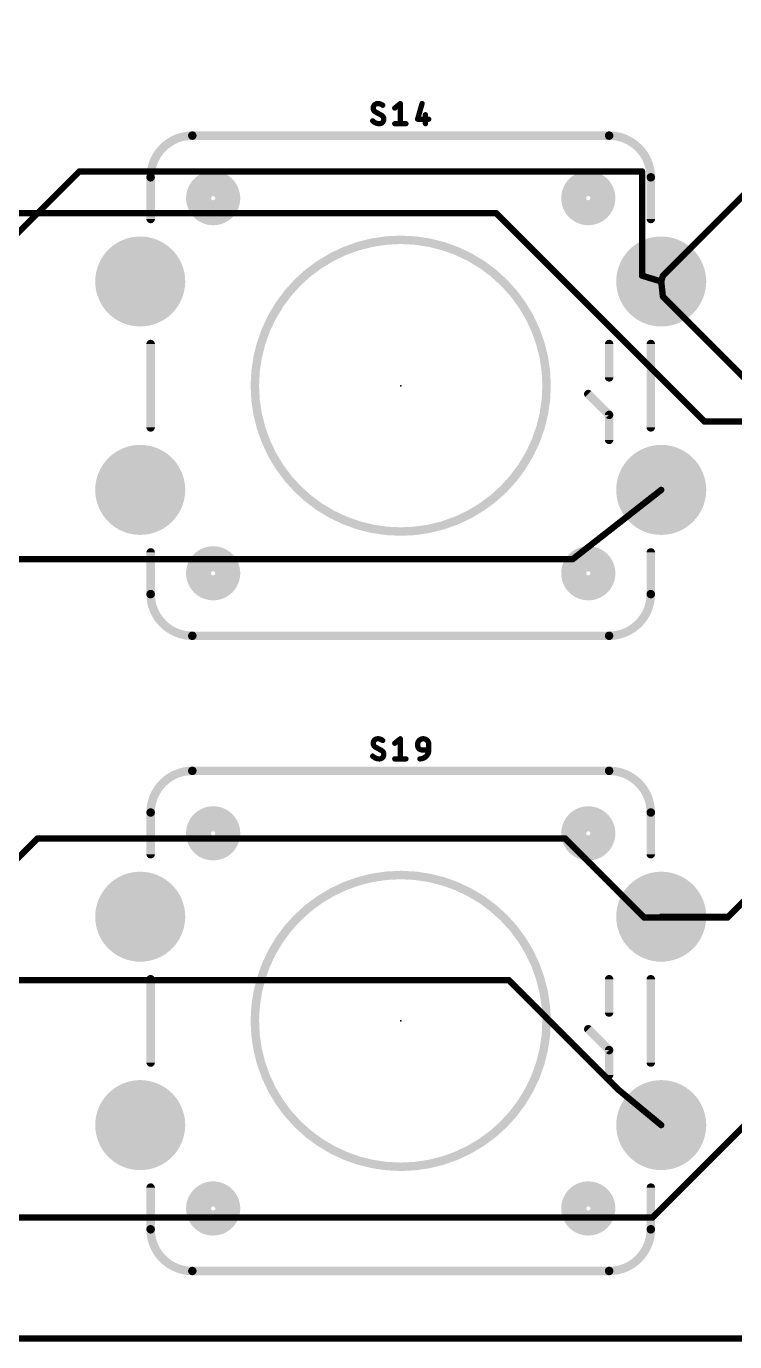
# Model space of a CAD drawing. Extents: x -3 to 125, y 0 to 62.
# Drawn here: x 83.73 to 100.72, y -0.08 to 31.48 of the extents above; entities that cross this region are included whole.
import ezdxf

# ---------------------------------------------------------------- set-up
doc = ezdxf.new("R2010")
doc.units = 0
for name, color, linetype in [('1', 12, 'CONTINUOUS'), ('16', 132, 'CONTINUOUS'), ('17', 122, 'CONTINUOUS'), ('20', 31, 'CONTINUOUS'), ('21', 251, 'CONTINUOUS'), ('23', 53, 'CONTINUOUS'), ('25', 251, 'CONTINUOUS'), ('51', 251, 'CONTINUOUS')]:
    doc.layers.add(name, color=color, linetype=linetype)

# ---------------------------------------------------------------- blocks, each defined once
blk = doc.blocks.new('ROUNDP')
at = {"const_width": 0.5}
blk.add_lwpolyline([(0, -0.25, 1), (0, 0.25, 1), (0, -0.25)], format="xyb", dxfattribs=at)

msp = doc.modelspace()

# ---------------------------------------------------------------- linework, layer by layer
at = {"layer": '1', "const_width": 0.1524}
for points in [[(85, 28), (82.5, 25.5)], [(98.5, 28), (85, 28)], [(98.5, 25.5), (98.5, 28)], [(98.5, 25.5), (98.96, 25.36)], [(99, 25), (98.96, 25.36)], [(100.95, 23.05), (99, 25)], [(96.8389, 18.7), (98.96, 20.36)], [(96.8389, 18.7), (80.85, 18.7)], [(84, 12), (82.5, 10.5)], [(96.65, 12), (84, 12)], [(98.55, 10.1), (96.65, 12)], [(100.95, 10.5), (100.55, 10.1)], [(100.55, 10.1), (98.55, 10.1)], [(98.96, 10.12), (100.53, 10.12)], [(100.53, 10.12), (100.55, 10.1)], [(0, 0), (125, 0)]]:
    msp.add_lwpolyline(points, dxfattribs=at)
at = {"layer": '1', "const_width": 0.0762}
for points in [[(85, 28.0381, 1), (85, 27.9619)], [(85.0269, 27.9731, 1), (84.9731, 28.0269)], [(98.5381, 28, 1), (98.4619, 28)], [(98.5, 27.9619, 1), (98.5, 28.0381)], [(98.5111, 25.5364, 1), (98.4889, 25.4636)], [(98.4619, 25.5, 1), (98.5381, 25.5)], [(98.9979, 25.3642, 1), (98.9221, 25.3558)], [(98.9489, 25.3236, 1), (98.9711, 25.3964)], [(99.0269, 25.0269, 1), (98.9731, 24.9731)], [(98.9621, 24.9958, 1), (99.0379, 25.0042)], [(98.9835, 20.33, 1), (98.9365, 20.39)], [(96.8154, 18.73, 1), (96.8624, 18.67)], [(96.8389, 18.6619, 1), (96.8389, 18.7381)], [(84, 12.0381, 1), (84, 11.9619)], [(84.0269, 11.9731, 1), (83.9731, 12.0269)], [(96.6769, 12.0269, 1), (96.6231, 11.9731)], [(96.65, 11.9619, 1), (96.65, 12.0381)], [(98.55, 10.1381, 1), (98.55, 10.0619)], [(98.5231, 10.0731, 1), (98.5769, 10.1269)], [(98.96, 10.1581, 1), (98.96, 10.0819)], [(100.5569, 10.1469, 1), (100.5031, 10.0931)], [(100.5231, 10.1269, 1), (100.5769, 10.0731)], [(100.5231, 10.0731, 1), (100.5769, 10.1269)], [(100.53, 10.0819, 1), (100.53, 10.1581)], [(100.55, 10.0619, 1), (100.55, 10.1381)]]:
    msp.add_lwpolyline(points, format="xyb", dxfattribs=at)
at = {"layer": '16', "const_width": 0.1524}
for points in [[(114, 40.5), (99, 25.5)], [(95, 27), (48.15, 27)], [(100, 22), (95, 27)], [(99, 25.5), (98.96, 25.36)], [(116, 22), (100, 22)], [(115, 19.15), (98.75, 2.9)], [(95.3, 8.6), (56.7333, 8.6)], [(97.925, 5.975), (95.3, 8.6)], [(97.925, 5.975), (98.96, 5.12)], [(98.75, 2.9), (31.2, 2.9)], [(0, 0), (125, 0)]]:
    msp.add_lwpolyline(points, dxfattribs=at)
at = {"layer": '16', "const_width": 0.0762}
for points in [[(95.0269, 27.0269, 1), (94.9731, 26.9731)], [(95, 26.9619, 1), (95, 27.0381)], [(98.9731, 25.5269, 1), (99.0269, 25.4731)], [(99.0366, 25.4895, 1), (98.9634, 25.5105)], [(98.9234, 25.3705, 1), (98.9966, 25.3495)], [(100, 22.0381, 1), (100, 21.9619)], [(99.9731, 21.9731, 1), (100.0269, 22.0269)], [(95.3269, 8.6269, 1), (95.2731, 8.5731)], [(95.3, 8.5619, 1), (95.3, 8.6381)], [(97.9493, 6.0044, 1), (97.9007, 5.9456)], [(97.8981, 5.9481, 1), (97.9519, 6.0019)], [(98.9357, 5.0906, 1), (98.9843, 5.1494)], [(98.7231, 2.9269, 1), (98.7769, 2.8731)], [(98.75, 2.8619, 1), (98.75, 2.9381)]]:
    msp.add_lwpolyline(points, format="xyb", dxfattribs=at)
at = {"layer": '20'}
msp.add_line((0, 0), (124.46, 0), dxfattribs=at)
at = {"layer": '21'}
for points, const_width in [([(87.71, 28.86, 0.4142), (86.71, 27.86)], 0.2032), ([(87.71, 28.9108, 1), (87.71, 28.8092)], 0.1016), ([(87.71, 28.8092, 1), (87.71, 28.9108)], 0.1016), ([(98.71, 27.86, 0.4142), (97.71, 28.86)], 0.2032), ([(97.71, 28.9108, 1), (97.71, 28.8092)], 0.1016), ([(97.71, 28.8092, 1), (97.71, 28.9108)], 0.1016), ([(86.7608, 27.86, 1), (86.6592, 27.86)], 0.1016), ([(86.6592, 27.86, 1), (86.7608, 27.86)], 0.1016), ([(88.21, 27.06, 1), (88.21, 27.66, 1), (88.21, 27.06)], 0.7), ([(97.21, 27.06, 1), (97.21, 27.66, 1), (97.21, 27.06)], 0.7), ([(98.7608, 27.86, 1), (98.6592, 27.86)], 0.1016), ([(98.6592, 27.86, 1), (98.7608, 27.86)], 0.1016), ([(86.6592, 26.86, 1), (86.7608, 26.86)], 0.1016), ([(98.6592, 26.86, 1), (98.7608, 26.86)], 0.1016), ([(92.71, 19.36, 1), (92.71, 26.36, 1), (92.71, 19.36)], 0.2032), ([(86.7608, 23.86, 1), (86.6592, 23.86)], 0.1016), ([(98.7608, 23.86, 1), (98.6592, 23.86)], 0.1016), ([(86.6592, 21.86, 1), (86.7608, 21.86)], 0.1016), ([(98.6592, 21.86, 1), (98.7608, 21.86)], 0.1016), ([(86.7608, 18.86, 1), (86.6592, 18.86)], 0.1016), ([(88.21, 18.06, 1), (88.21, 18.66, 1), (88.21, 18.06)], 0.7), ([(97.21, 18.06, 1), (97.21, 18.66, 1), (97.21, 18.06)], 0.7), ([(98.7608, 18.86, 1), (98.6592, 18.86)], 0.1016), ([(86.71, 17.86, 0.4142), (87.71, 16.86)], 0.2032), ([(86.7608, 17.86, 1), (86.6592, 17.86)], 0.1016), ([(86.6592, 17.86, 1), (86.7608, 17.86)], 0.1016), ([(97.71, 16.86, 0.4142), (98.71, 17.86)], 0.2032), ([(98.7608, 17.86, 1), (98.6592, 17.86)], 0.1016), ([(98.6592, 17.86, 1), (98.7608, 17.86)], 0.1016), ([(87.71, 16.9108, 1), (87.71, 16.8092)], 0.1016), ([(87.71, 16.8092, 1), (87.71, 16.9108)], 0.1016), ([(97.71, 16.9108, 1), (97.71, 16.8092)], 0.1016), ([(97.71, 16.8092, 1), (97.71, 16.9108)], 0.1016), ([(87.71, 13.62, 0.4142), (86.71, 12.62)], 0.2032), ([(87.71, 13.6708, 1), (87.71, 13.5692)], 0.1016), ([(87.71, 13.5692, 1), (87.71, 13.6708)], 0.1016), ([(98.71, 12.62, 0.4142), (97.71, 13.62)], 0.2032), ([(97.71, 13.6708, 1), (97.71, 13.5692)], 0.1016), ([(97.71, 13.5692, 1), (97.71, 13.6708)], 0.1016), ([(86.7608, 12.62, 1), (86.6592, 12.62)], 0.1016), ([(86.6592, 12.62, 1), (86.7608, 12.62)], 0.1016), ([(88.21, 11.82, 1), (88.21, 12.42, 1), (88.21, 11.82)], 0.7), ([(97.21, 11.82, 1), (97.21, 12.42, 1), (97.21, 11.82)], 0.7), ([(98.7608, 12.62, 1), (98.6592, 12.62)], 0.1016), ([(98.6592, 12.62, 1), (98.7608, 12.62)], 0.1016), ([(86.6592, 11.62, 1), (86.7608, 11.62)], 0.1016), ([(98.6592, 11.62, 1), (98.7608, 11.62)], 0.1016), ([(92.71, 4.12, 1), (92.71, 11.12, 1), (92.71, 4.12)], 0.2032), ([(86.7608, 8.62, 1), (86.6592, 8.62)], 0.1016), ([(98.7608, 8.62, 1), (98.6592, 8.62)], 0.1016), ([(86.6592, 6.62, 1), (86.7608, 6.62)], 0.1016), ([(98.6592, 6.62, 1), (98.7608, 6.62)], 0.1016), ([(86.7608, 3.62, 1), (86.6592, 3.62)], 0.1016), ([(88.21, 2.82, 1), (88.21, 3.42, 1), (88.21, 2.82)], 0.7), ([(97.21, 2.82, 1), (97.21, 3.42, 1), (97.21, 2.82)], 0.7), ([(98.7608, 3.62, 1), (98.6592, 3.62)], 0.1016), ([(86.71, 2.62, 0.4142), (87.71, 1.62)], 0.2032), ([(86.7608, 2.62, 1), (86.6592, 2.62)], 0.1016), ([(86.6592, 2.62, 1), (86.7608, 2.62)], 0.1016), ([(97.71, 1.62, 0.4142), (98.71, 2.62)], 0.2032), ([(98.7608, 2.62, 1), (98.6592, 2.62)], 0.1016), ([(98.6592, 2.62, 1), (98.7608, 2.62)], 0.1016), ([(87.71, 1.6708, 1), (87.71, 1.5692)], 0.1016), ([(87.71, 1.5692, 1), (87.71, 1.6708)], 0.1016), ([(97.71, 1.6708, 1), (97.71, 1.5692)], 0.1016), ([(97.71, 1.5692, 1), (97.71, 1.6708)], 0.1016)]:
    msp.add_lwpolyline(points, format="xyb", dxfattribs=dict(at, const_width=const_width))
at = {"layer": '21', "const_width": 0.2032}
for points in [[(87.71, 28.86), (97.71, 28.86)], [(86.71, 26.86), (86.71, 27.86)], [(98.71, 27.86), (98.71, 26.86)], [(86.71, 21.86), (86.71, 23.86)], [(98.71, 23.86), (98.71, 21.86)], [(86.71, 17.86), (86.71, 18.86)], [(98.71, 18.86), (98.71, 17.86)], [(97.71, 16.86), (87.71, 16.86)], [(87.71, 13.62), (97.71, 13.62)], [(86.71, 11.62), (86.71, 12.62)], [(98.71, 12.62), (98.71, 11.62)], [(86.71, 6.62), (86.71, 8.62)], [(98.71, 8.62), (98.71, 6.62)], [(86.71, 2.62), (86.71, 3.62)], [(98.71, 3.62), (98.71, 2.62)], [(97.71, 1.62), (87.71, 1.62)]]:
    msp.add_lwpolyline(points, dxfattribs=at)
at = {"layer": '23'}
for p in [(92.71, 22.86), (92.71, 7.62)]:
    msp.add_point(p, dxfattribs=at)
at = {"layer": '25'}
for points, const_width in [([(92.1571, 29.6291, 0.4142), (92.0499, 29.5219)], 0.127), ([(92.2778, 29.5889, 0.1623), (92.1571, 29.6291)], 0.127), ([(92.1571, 29.6608, 1), (92.1571, 29.5974)], 0.0635), ([(92.1571, 29.5973, 1), (92.1571, 29.6608)], 0.0635), ([(92.7326, 29.6291, 1), (92.6691, 29.6291)], 0.0635), ([(92.7207, 29.6043, 1), (92.681, 29.6539)], 0.0635), ([(93.2532, 29.6204, 1), (93.1922, 29.6378)], 0.0635), ([(92.0499, 29.5219, 0.2656), (92.1035, 29.428)], 0.127), ([(92.0816, 29.5219, 1), (92.0181, 29.5219)], 0.0635), ([(92.0181, 29.5219, 1), (92.0816, 29.5219)], 0.0635), ([(92.1187, 29.4559, 1), (92.0883, 29.4001)], 0.0635), ([(92.0874, 29.4007, 1), (92.1196, 29.4554)], 0.0635), ([(92.3046, 29.2537, 0.2656), (92.2509, 29.3476)], 0.127), ([(92.2671, 29.3749, 1), (92.2348, 29.3202)], 0.0635), ([(92.2357, 29.3197, 1), (92.2661, 29.3755)], 0.0635), ([(92.2587, 29.5635, 1), (92.2968, 29.6143)], 0.0635), ([(92.547, 29.5466, 1), (92.5866, 29.4971)], 0.0635), ([(93.3349, 29.361, 1), (93.2714, 29.361)], 0.0635), ([(92.0365, 29.2135, 0.2), (92.1973, 29.1465)], 0.127), ([(92.059, 29.2359, 1), (92.0139, 29.1912)], 0.0635), ([(92.1973, 29.1465, 0.4142), (92.3046, 29.2537)], 0.127), ([(92.1973, 29.1782, 1), (92.1973, 29.1148)], 0.0635), ([(92.1973, 29.1148, 1), (92.1973, 29.1782)], 0.0635), ([(92.3363, 29.2537, 1), (92.2728, 29.2537)], 0.0635), ([(92.2728, 29.2537, 1), (92.3363, 29.2537)], 0.0635), ([(92.5668, 29.1782, 1), (92.5668, 29.1148)], 0.0635), ([(92.6691, 29.1465, 1), (92.7326, 29.1465)], 0.0635), ([(92.8349, 29.1148, 1), (92.8349, 29.1782)], 0.0635), ([(93.1154, 29.2855, 1), (93.1154, 29.222)], 0.0635), ([(93.0849, 29.2625, 1), (93.146, 29.245)], 0.0635), ([(93.2714, 29.1465, 1), (93.3349, 29.1465)], 0.0635), ([(93.3835, 29.222, 1), (93.3835, 29.2855)], 0.0635), ([(92.1571, 14.3891, 0.4142), (92.0499, 14.2819)], 0.127), ([(92.0499, 14.2819, 0.2656), (92.1035, 14.188)], 0.127), ([(92.0816, 14.2819, 1), (92.0181, 14.2819)], 0.0635), ([(92.0181, 14.2819, 1), (92.0816, 14.2819)], 0.0635), ([(92.1187, 14.2159, 1), (92.0883, 14.1601)], 0.0635), ([(92.0874, 14.1607, 1), (92.1196, 14.2154)], 0.0635), ([(92.2778, 14.3489, 0.1623), (92.1571, 14.3891)], 0.127), ([(92.1571, 14.4208, 1), (92.1571, 14.3574)], 0.0635), ([(92.1571, 14.3573, 1), (92.1571, 14.4208)], 0.0635), ([(92.2587, 14.3235, 1), (92.2968, 14.3743)], 0.0635), ([(92.547, 14.3066, 1), (92.5866, 14.2571)], 0.0635), ([(92.7326, 14.3891, 1), (92.6691, 14.3891)], 0.0635), ([(92.7207, 14.3643, 1), (92.681, 14.4139)], 0.0635), ([(93.3835, 14.255, 1), (93.1154, 14.255)], 0.127), ([(93.1472, 14.255, 1), (93.0837, 14.255)], 0.0635), ([(93.1154, 14.2282, 0.4142), (93.2227, 14.121)], 0.127), ([(93.1472, 14.2282, 1), (93.0837, 14.2282)], 0.0635), ([(93.0837, 14.255, 1), (93.1472, 14.255)], 0.0635), ([(93.0837, 14.2282, 1), (93.1472, 14.2282)], 0.0635), ([(93.4153, 14.255, 1), (93.3518, 14.255)], 0.0635), ([(93.3518, 14.255, 1), (93.4153, 14.255)], 0.0635), ([(92.0365, 13.9735, 0.2), (92.1973, 13.9065)], 0.127), ([(92.059, 13.9959, 1), (92.0139, 13.9512)], 0.0635), ([(92.1973, 13.9065, 0.4142), (92.3046, 14.0137)], 0.127), ([(92.1973, 13.9383, 1), (92.1973, 13.8748)], 0.0635), ([(92.1973, 13.8748, 1), (92.1973, 13.9382)], 0.0635), ([(92.3046, 14.0137, 0.2656), (92.2509, 14.1076)], 0.127), ([(92.2671, 14.1349, 1), (92.2348, 14.0802)], 0.0635), ([(92.2357, 14.0797, 1), (92.2661, 14.1355)], 0.0635), ([(92.3363, 14.0137, 1), (92.2728, 14.0137)], 0.0635), ([(92.2728, 14.0137, 1), (92.3363, 14.0137)], 0.0635), ([(92.5668, 13.9383, 1), (92.5668, 13.8748)], 0.0635), ([(92.6691, 13.9065, 1), (92.7326, 13.9065)], 0.0635), ([(92.8349, 13.8748, 1), (92.8349, 13.9383)], 0.0635), ([(93.1691, 13.9065, 0.4142), (93.3835, 14.121)], 0.127), ([(93.1691, 13.9383, 1), (93.1691, 13.8748)], 0.0635), ([(93.2227, 14.1527, 1), (93.2227, 14.0892)], 0.0635), ([(93.2227, 14.0892, 1), (93.2227, 14.1527)], 0.0635), ([(93.4153, 14.121, 1), (93.3518, 14.121)], 0.0635), ([(93.3518, 14.121, 1), (93.4153, 14.121)], 0.0635), ([(93.3835, 14.0892, 1), (93.3835, 14.1527)], 0.0635)]:
    msp.add_lwpolyline(points, format="xyb", dxfattribs=dict(at, const_width=const_width))
at = {"layer": '25', "const_width": 0.127}
for points in [[(92.5668, 29.5219), (92.7009, 29.6291)], [(92.7009, 29.6291), (92.7009, 29.1465)], [(93.2227, 29.6291), (93.1154, 29.2537)], [(92.2509, 29.3476), (92.1035, 29.428)], [(93.3031, 29.361), (93.3031, 29.1465)], [(92.5668, 29.1465), (92.8349, 29.1465)], [(93.1154, 29.2537), (93.3835, 29.2537)], [(92.2509, 14.1076), (92.1035, 14.188)], [(92.5668, 14.2819), (92.7009, 14.3891)], [(92.7009, 14.3891), (92.7009, 13.9065)], [(93.1154, 14.2282), (93.1154, 14.255)], [(93.3835, 14.255), (93.3835, 14.121)], [(92.5668, 13.9065), (92.8349, 13.9065)], [(93.3835, 14.121), (93.2227, 14.121)]]:
    msp.add_lwpolyline(points, dxfattribs=at)
at = {"layer": '51', "const_width": 0.2032}
for points in [[(97.71, 23.06), (97.71, 23.86)], [(97.71, 22.16), (97.21, 22.66)], [(97.71, 21.56), (97.71, 22.16)], [(97.71, 7.82), (97.71, 8.62)], [(97.71, 6.92), (97.21, 7.42)], [(97.71, 6.32), (97.71, 6.92)]]:
    msp.add_lwpolyline(points, dxfattribs=at)
at = {"layer": '51', "const_width": 0.1016}
for points in [[(97.7608, 23.86, 1), (97.6592, 23.86)], [(97.6592, 23.06, 1), (97.7608, 23.06)], [(97.2459, 22.6959, 1), (97.1741, 22.6241)], [(97.7608, 22.16, 1), (97.6592, 22.16)], [(97.6741, 22.1241, 1), (97.7459, 22.1959)], [(97.6592, 21.56, 1), (97.7608, 21.56)], [(97.7608, 8.62, 1), (97.6592, 8.62)], [(97.6592, 7.82, 1), (97.7608, 7.82)], [(97.2459, 7.4559, 1), (97.1741, 7.3841)], [(97.7608, 6.92, 1), (97.6592, 6.92)], [(97.6741, 6.8841, 1), (97.7459, 6.9559)], [(97.6592, 6.32, 1), (97.7608, 6.32)]]:
    msp.add_lwpolyline(points, format="xyb", dxfattribs=at)

# ---------------------------------------------------------------- block references
at = {"layer": '17', "xscale": 2.16, "yscale": 2.16}
for p in [(86.46, 25.36), (86.46, 25.36), (98.96, 25.36), (98.96, 25.36), (86.46, 20.36), (86.46, 20.36), (98.96, 20.36), (98.96, 20.36), (86.46, 10.12), (86.46, 10.12), (98.96, 10.12), (98.96, 10.12), (86.46, 5.12), (86.46, 5.12), (98.96, 5.12), (98.96, 5.12)]:
    msp.add_blockref('ROUNDP', p, dxfattribs=at)

doc.saveas('drawing.dxf')
